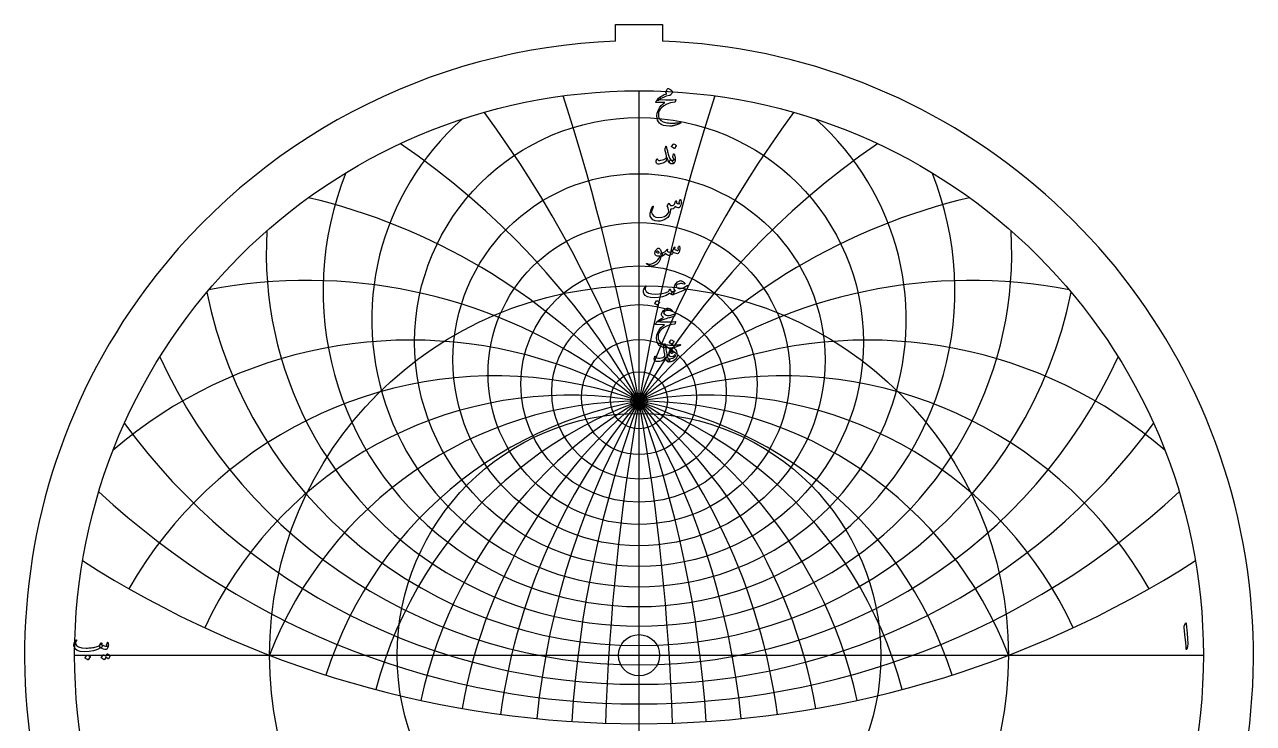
# Model space of a CAD drawing. Header units: millimetres. Extents: x -71 to 71, y -71 to 73.
# Drawn here: x -70.8 to 70.8, y -7.9 to 72.6 of the extents above; entities that cross this region are included whole.
import ezdxf

# ---------------------------------------------------------------- set-up
doc = ezdxf.new("R2010")
doc.units = ezdxf.units.MM
for name, color, linetype in [('CUT_INNER', 6, 'Continuous'), ('CUT_OUTER', 1, 'Continuous'), ('ENGRAVE', 7, 'Continuous'), ('ENGRAVE_FINE', 8, 'Continuous'), ('TEXT', 5, 'Continuous')]:
    doc.layers.add(name, color=color, linetype=linetype)

msp = doc.modelspace()

# ---------------------------------------------------------------- linework, layer by layer
at = {"layer": 'CUT_INNER'}
msp.add_circle((0, 0), 2.375, dxfattribs=at)
at = {"layer": 'CUT_OUTER'}
for points in [[(-2.7125, 72.6225), (2.7125, 72.6225), (2.7125, 70.7102)], [(-2.7125, 70.7102), (-2.7125, 72.6225)]]:
    msp.add_lwpolyline(points, dxfattribs=at)
for centre, radius, start, end in [((-0.0002, -0.0002), 70.7624, 143.437284, 87.803), ((-0.0008, 0.001), 70.7612, 92.196179, 143.437734)]:
    msp.add_arc(centre, radius, start, end, dxfattribs=at)
at = {"layer": 'ENGRAVE'}
for points in [[(0, -65), (0, 65)], [(-65, 0), (65, 0)]]:
    msp.add_lwpolyline(points, dxfattribs=at)
for centre, radius in [((0, 0), 65), ((0, 36.0616), 25.8466), ((0, 34.0267), 21.4233), ((0, 32.4424), 17.3753), ((0, 31.2303), 13.6062), ((0, 0), 42.5483), ((0, 30.3357), 10.0412), ((0, 29.7208), 6.6189), ((0, 29.3611), 3.2874), ((0, 29.2426), 0.93), ((0, 0), 27.8517)]:
    msp.add_circle(centre, radius, dxfattribs=at)
for centre, radius, start, end in [((0, 38.6592), 30.7733, 131.44749, 48.55251), ((0, 41.9829), 36.3813, 158.111417, 21.888583), ((0, 46.2765), 42.9279, 176.527025, 3.472975), ((0, 51.9174), 50.8033, 191.49664, 348.50336), ((0, 59.5193), 60.6334, 204.507158, 335.492842), ((0, -16.3328), 45.5754, 21, 159), ((0, -16.3328), 45.5754, 21, 159), ((0, 70.146), 73.4947, 216.250717, 323.749283), ((0, 85.8124), 91.414, 227.113368, 312.886632), ((0, 110.8421), 118.728, 237.334847, 302.665153)]:
    msp.add_arc(centre, radius, start, end, dxfattribs=at)
at = {"layer": 'ENGRAVE_FINE'}
for centre, radius, start, end in [((-258.471, -16.3328), 262.4583, 1.857947, 17.916987), ((-258.471, -16.3328), 262.4583, 1.857947, 17.916987), ((258.471, -16.3328), 262.4583, 162.083013, 178.142053), ((258.471, -16.3328), 262.4583, 162.083013, 178.142053), ((-125.2174, -16.3328), 133.2536, 3.743551, 36.279337), ((-125.2174, -16.3328), 133.2536, 3.743551, 36.279337), ((125.2174, -16.3328), 133.2536, 143.720663, 176.256449), ((125.2174, -16.3328), 133.2536, 143.720663, 176.256449), ((-78.9389, -16.3328), 91.1508, 5.686111, 55.63063), ((-78.9389, -16.3328), 91.1508, 5.686111, 55.63063), ((78.9389, -16.3328), 91.1508, 124.36937, 174.313889), ((78.9389, -16.3328), 91.1508, 124.36937, 174.313889), ((-54.3147, -16.3328), 70.9028, 7.718412, 76.755815), ((-54.3147, -16.3328), 70.9028, 7.718412, 76.755815), ((54.3147, -16.3328), 70.9028, 103.244185, 172.281588), ((54.3147, -16.3328), 70.9028, 103.244185, 172.281588), ((-38.2423, -16.3328), 59.4945, 9.87903, 100.948203), ((-38.2423, -16.3328), 59.4945, 9.87903, 100.948203), ((38.2423, -16.3328), 59.4945, 79.051797, 170.12097), ((38.2423, -16.3328), 59.4945, 79.051797, 170.12097), ((-26.313, -16.3328), 52.626, 12.215451, 130.587427), ((-26.313, -16.3328), 52.626, 12.215451, 130.587427), ((26.313, -16.3328), 52.626, 49.412573, 167.784549), ((26.313, -16.3328), 52.626, 49.412573, 167.784549), ((-16.5881, -16.3328), 48.5003, 14.788559, 150.348571), ((-16.5881, -16.3328), 48.5003, 14.788559, 150.348571), ((16.5881, -16.3328), 48.5003, 29.651429, 165.211441), ((16.5881, -16.3328), 48.5003, 29.651429, 165.211441), ((-8.0362, -16.3328), 46.2785, 17.679419, 155.089162), ((-8.0362, -16.3328), 46.2785, 17.679419, 155.089162), ((8.0362, -16.3328), 46.2785, 24.910838, 162.320581), ((8.0362, -16.3328), 46.2785, 24.910838, 162.320581)]:
    msp.add_arc(centre, radius, start, end, dxfattribs=at)
at = {"layer": 'TEXT'}
for points in [[(3.4815, 64.4561), (3.1211, 64.362), (2.8029, 64.2405), (2.5271, 64.0918), (2.2935, 63.9157), (2.2577, 63.8886), (2.2244, 63.8734), (2.1937, 63.87), (2.1656, 63.8786), (2.1329, 63.9175), (2.1378, 63.9724), (2.1803, 64.0433), (2.2605, 64.1302), (2.45, 64.2874), (2.6678, 64.4292), (2.9141, 64.5556), (3.1886, 64.6664), (3.1102, 64.7819), (3.0956, 64.8108), (3.0886, 64.8397), (3.0894, 64.8686), (3.0979, 64.8974), (3.1533, 65.0075), (3.2041, 65.0985), (3.2502, 65.1705), (3.2917, 65.2233), (3.3183, 65.2483), (3.3443, 65.2615), (3.3699, 65.2627), (3.3949, 65.2522), (3.54, 65.1702), (3.662, 65.0934), (3.7607, 65.0217), (3.8362, 64.9552), (3.8509, 64.9338), (3.8579, 64.9067), (3.8571, 64.874), (3.8486, 64.8356), (3.8221, 64.7755), (3.7795, 64.7025), (3.721, 64.6167), (3.6465, 64.5179), (3.6269, 64.5032), (3.5929, 64.488), (3.5444, 64.4723), (3.4815, 64.4561)], [(2.508, 63.9776), (3.0373, 63.959), (3.4949, 63.9569), (3.8809, 63.9714), (4.1951, 64.0023), (4.2048, 64.0035), (4.2132, 64.0028), (4.2203, 64.0004), (4.2261, 63.9961), (4.2303, 63.9903), (4.2328, 63.9832), (4.2334, 63.9748), (4.2322, 63.9652), (4.2241, 63.9275), (4.2163, 63.893), (4.2087, 63.8615), (4.2013, 63.8332), (4.1942, 63.8079), (4.1874, 63.7857), (4.1808, 63.7667), (4.1745, 63.7507), (4.1611, 63.7252), (4.1456, 63.7063), (4.1281, 63.6942), (4.1085, 63.6888), (3.6321, 63.6024), (3.2175, 63.4671), (2.8648, 63.2827), (2.574, 63.0494), (2.427, 62.8816), (2.3203, 62.704), (2.2538, 62.5165), (2.2275, 62.3193), (2.2528, 62.0097), (2.3533, 61.7573), (2.5291, 61.5621), (2.7802, 61.4242), (2.9104, 61.3824), (3.0535, 61.3479), (3.2095, 61.3205), (3.3784, 61.3004), (3.5599, 61.2873), (3.7538, 61.2808), (3.96, 61.2811), (4.1786, 61.2881), (4.2564, 61.2924), (4.3328, 61.2973), (4.4079, 61.3027), (4.4818, 61.3087), (4.5539, 61.3151), (4.6236, 61.3221), (4.691, 61.3296), (4.7561, 61.3376), (4.776, 61.3386), (4.7902, 61.3334), (4.7987, 61.3221), (4.8015, 61.3046), (4.8, 61.2842), (4.7953, 61.2685), (4.7876, 61.2574), (4.7767, 61.2509), (4.6602, 61.2017), (4.5499, 61.1571), (4.4457, 61.1171), (4.3477, 61.0818), (4.2562, 61.0509), (4.1714, 61.0241), (4.0933, 61.0014), (4.0219, 60.9828), (3.9547, 60.9691), (3.8894, 60.957), (3.8258, 60.9465), (3.7641, 60.9374), (3.7039, 60.9305), (3.645, 60.9261), (3.5873, 60.9243), (3.531, 60.9251), (3.1463, 60.955), (2.8256, 61.0199), (2.5688, 61.12), (2.376, 61.2551), (2.2345, 61.4239), (2.1357, 61.6211), (2.0798, 61.8467), (2.0666, 62.1007), (2.1071, 62.4157), (2.2038, 62.7215), (2.3567, 63.018), (2.5657, 63.3052), (2.6475, 63.3921), (2.74, 63.4753), (2.8434, 63.555), (2.9576, 63.6311), (1.9594, 63.6393), (1.9354, 63.6496), (1.9253, 63.6682), (1.9292, 63.695), (1.947, 63.7301), (1.9805, 63.7811), (2.0109, 63.827), (2.0383, 63.8677), (2.0625, 63.9033), (2.0836, 63.9335), (2.1017, 63.958), (2.1166, 63.9768), (2.1285, 63.9899), (2.1553, 63.9922), (2.2275, 63.991), (2.3451, 63.9861), (2.508, 63.9776)], [(3.1618, 58.5135), (3.1855, 58.4054), (3.2113, 58.2954), (3.2392, 58.1837), (3.2691, 58.0701), (3.301, 57.9542), (3.3351, 57.8355), (3.3712, 57.7139), (3.4093, 57.5895), (3.4864, 57.3658), (3.5568, 57.1977), (3.6205, 57.0853), (3.6774, 57.0285), (3.7272, 56.9948), (3.7775, 56.9471), (3.8283, 56.8855), (3.8796, 56.8099), (3.928, 56.7163), (3.9414, 56.6459), (3.9198, 56.5988), (3.8631, 56.5748), (3.6798, 56.5934), (3.5176, 56.715), (3.3766, 56.9399), (3.2567, 57.2678), (3.2541, 57.2732), (3.2505, 57.2771), (3.2459, 57.2794), (3.2402, 57.2802), (3.2361, 57.2794), (3.2319, 57.2771), (3.2278, 57.2732), (3.2237, 57.2678), (3.2121, 57.2147), (3.1979, 57.1585), (3.1811, 57.0992), (3.1618, 57.0368), (3.1407, 56.9778), (3.1185, 56.9285), (3.0953, 56.8891), (3.0711, 56.8594), (2.9839, 56.7834), (2.8751, 56.7161), (2.7447, 56.6575), (2.5926, 56.6078), (2.4379, 56.5709), (2.3038, 56.5552), (2.1904, 56.5606), (2.0976, 56.5872), (2.0182, 56.6537), (1.9821, 56.7707), (1.9893, 56.9383), (2.0398, 57.1564), (2.0447, 57.1636), (2.0512, 57.1688), (2.0591, 57.1719), (2.0687, 57.1729), (2.08, 57.1716), (2.0893, 57.1678), (2.0965, 57.1613), (2.1017, 57.1523), (2.1213, 57.1067), (2.1429, 57.0688), (2.1667, 57.0386), (2.1924, 57.0162), (2.2729, 56.9863), (2.3822, 56.979), (2.5204, 56.9945), (2.6874, 57.0327), (2.8656, 57.0899), (3.004, 57.1544), (3.1028, 57.226), (3.1618, 57.3049), (3.1716, 57.3848), (3.1556, 57.5215), (3.1139, 57.7148), (3.0463, 57.9649), (3.0138, 58.0967), (2.9947, 58.2031), (2.9891, 58.2843), (2.9968, 58.3403), (3.0752, 58.563), (3.0837, 58.5865), (3.0927, 58.6033), (3.1023, 58.6133), (3.1123, 58.6167), (3.1247, 58.6102), (3.1371, 58.5909), (3.1494, 58.5587), (3.1618, 58.5135)], [(3.9579, 58.8683), (3.9631, 58.8734), (3.9703, 58.8765), (3.9796, 58.8776), (3.9909, 58.8765), (4.0711, 58.8441), (4.1467, 58.8044), (4.2176, 58.7574), (4.2838, 58.7033), (4.2903, 58.695), (4.2931, 58.6868), (4.2923, 58.6785), (4.2879, 58.6703), (4.0941, 58.3568), (4.0868, 58.3493), (4.0776, 58.3475), (4.0662, 58.3514), (4.0528, 58.3609), (4.0412, 58.3692), (4.0229, 58.3815), (3.9979, 58.398), (3.9662, 58.4187), (3.9273, 58.4434), (3.8806, 58.4723), (3.8262, 58.5053), (3.7641, 58.5424), (3.7558, 58.5486), (3.7517, 58.5548), (3.7517, 58.561), (3.7558, 58.5672)], [(3.9951, 57.1812), (3.9708, 57.2216), (3.9476, 57.2564), (3.9255, 57.2856), (3.9043, 57.309), (3.8891, 57.3291), (3.8806, 57.3524), (3.8788, 57.3786), (3.8837, 57.408), (3.9703, 57.7215), (3.9824, 57.7489), (3.9982, 57.7566), (4.0175, 57.7447), (4.0404, 57.7133), (4.075, 57.6465), (4.1044, 57.5658), (4.1286, 57.4712), (4.1477, 57.3627), (4.1588, 57.2585), (4.1632, 57.1564), (4.1608, 57.0564), (4.1518, 56.9584), (4.1371, 56.8731), (4.1178, 56.7986), (4.0938, 56.7349), (4.0652, 56.682), (4.0299, 56.6429), (3.9817, 56.6119), (3.9206, 56.5892), (3.8466, 56.5748), (3.7708, 56.572), (3.7001, 56.5841), (3.6346, 56.6111), (3.5743, 56.6532), (3.5276, 56.7065), (3.5032, 56.7676), (3.5008, 56.8365), (3.5207, 56.913), (3.5524, 56.9757), (3.5898, 57.0151), (3.6328, 57.0314), (3.6816, 57.0244), (3.794, 56.9973), (3.8919, 56.9945), (3.9755, 57.0159), (4.0446, 57.0615), (4.0461, 57.0737), (4.0384, 57.0976), (4.0214, 57.1335), (3.9951, 57.1812)], [(4.7066, 52.4233), (4.7138, 52.4413), (4.7231, 52.4542), (4.7345, 52.462), (4.7479, 52.4645), (4.7651, 52.4625), (4.7798, 52.4563), (4.792, 52.446), (4.8015, 52.4315), (4.825, 52.38), (4.8417, 52.316), (4.8518, 52.2397), (4.8551, 52.151), (4.8461, 52.0062), (4.819, 51.8685), (4.7739, 51.738), (4.7107, 51.6148), (4.6891, 51.5851), (4.6654, 51.5622), (4.6396, 51.546), (4.6117, 51.5364), (4.5109, 51.53), (4.4024, 51.5478), (4.2861, 51.5898), (4.1621, 51.656), (4.0577, 51.513), (3.9342, 51.4178), (3.7916, 51.3706), (3.63, 51.3714), (3.6247, 51.2844), (3.6171, 51.2008), (3.6072, 51.1204), (3.5949, 51.0435), (3.5804, 50.9694), (3.5635, 50.8976), (3.5443, 50.8281), (3.5227, 50.7609), (3.4727, 50.6398), (3.4052, 50.5279), (3.3201, 50.4253), (3.2175, 50.3319), (2.9775, 50.1721), (2.7235, 50.0597), (2.4557, 49.9947), (2.1739, 49.9772), (1.8565, 50.0202), (1.6057, 50.1329), (1.4213, 50.3152), (1.3035, 50.567), (1.2875, 50.6578), (1.2849, 50.765), (1.2958, 50.8888), (1.32, 51.029), (1.3589, 51.1827), (1.4138, 51.3425), (1.4847, 51.5086), (1.5716, 51.6808), (1.5786, 51.6916), (1.5871, 51.6994), (1.5971, 51.704), (1.6087, 51.7055), (1.6204, 51.7045), (1.6304, 51.7014), (1.6389, 51.6963), (1.6459, 51.689), (1.6505, 51.6785), (1.6521, 51.6674), (1.6505, 51.6558), (1.6459, 51.6437), (1.5355, 51.4145), (1.4644, 51.226), (1.4324, 51.0783), (1.4396, 50.9713), (1.5438, 50.7354), (1.7077, 50.564), (1.9315, 50.457), (2.2151, 50.4144), (2.6116, 50.4397), (2.9473, 50.5402), (3.2221, 50.7161), (3.4361, 50.9672), (3.4354, 51.1327), (3.4083, 51.3075), (3.3549, 51.4916), (3.2752, 51.6849), (3.2652, 51.7045), (3.2598, 51.722), (3.259, 51.7375), (3.2629, 51.7509), (3.285, 51.7969), (3.3062, 51.8401), (3.3263, 51.8805), (3.3454, 51.918), (3.3634, 51.9521), (3.3804, 51.9824), (3.3964, 52.0089), (3.4114, 52.0314), (3.4199, 52.041), (3.4289, 52.0448), (3.4384, 52.043), (3.4485, 52.0355), (3.4537, 52.0299), (3.4609, 52.0211), (3.4702, 52.0093), (3.4815, 51.9943), (3.4944, 51.9763), (3.5083, 51.9551), (3.5233, 51.9309), (3.5393, 51.9035), (3.5717, 51.851), (3.5991, 51.8128), (3.6212, 51.7891), (3.6382, 51.7798), (3.7455, 51.7708), (3.8527, 51.7891), (3.96, 51.8347), (4.0672, 51.9077), (4.1062, 51.9561), (4.1446, 52.0355), (4.1825, 52.1459), (4.2199, 52.2872), (4.2235, 52.3006), (4.2302, 52.3119), (4.24, 52.3212), (4.2529, 52.3284), (4.265, 52.3331), (4.2766, 52.3346), (4.2877, 52.3331), (4.2982, 52.3284), (4.314, 52.3026), (4.3199, 52.2542), (4.316, 52.183), (4.3024, 52.0892), (4.3856, 52.0381), (4.4746, 52.0046), (4.5692, 51.9886), (4.6695, 51.9902), (4.6682, 52.0203), (4.6643, 52.0448), (4.6579, 52.0636), (4.6489, 52.0768), (4.6386, 52.0892), (4.6324, 52.1015), (4.6303, 52.1139), (4.6324, 52.1263)], [(2.5266, 45.8994), (2.4299, 45.5599), (2.2677, 45.2755), (2.0401, 45.0463), (1.7469, 44.8723), (1.7059, 44.8547), (1.6655, 44.8388), (1.6255, 44.8247), (1.5861, 44.8125), (1.5474, 44.8023), (1.5097, 44.7945), (1.4731, 44.7889), (1.4376, 44.7857), (1.3489, 44.7983), (1.2313, 44.8445), (1.0849, 44.9241), (0.9096, 45.0373), (0.8907, 45.0536), (0.8797, 45.0693), (0.8763, 45.0845), (0.8807, 45.0992), (0.8905, 45.1105), (0.9034, 45.1157), (0.9194, 45.1147), (0.9384, 45.1074), (1.1207, 45.0484), (1.3252, 45.0487), (1.5518, 45.1082), (1.8006, 45.2271), (2.0037, 45.365), (2.1718, 45.5272), (2.3048, 45.7136), (2.4028, 45.9242), (2.402, 45.9317), (2.3997, 45.9376), (2.3959, 45.942), (2.3904, 45.9448), (2.2484, 45.9531), (2.1275, 45.9696), (2.0277, 45.9943), (1.9491, 46.0273), (1.8882, 46.0784), (1.8501, 46.149), (1.8346, 46.2392), (1.8418, 46.3491), (1.8441, 46.3636), (1.847, 46.3785), (1.8503, 46.3935), (1.8542, 46.4089), (1.8586, 46.4247), (1.8635, 46.4414), (1.8689, 46.4588), (1.8748, 46.4769), (1.9233, 46.5948), (1.9821, 46.6925), (2.0512, 46.7701), (2.1306, 46.8276), (2.2118, 46.859), (2.2863, 46.8585), (2.3541, 46.826), (2.4152, 46.7616), (2.4686, 46.6718), (2.509, 46.5677), (2.5366, 46.4491), (2.5513, 46.3161), (2.5594, 46.3162), (2.5673, 46.3166), (2.5749, 46.3172), (2.5823, 46.3181), (2.5896, 46.319), (2.5972, 46.3197), (2.6051, 46.3201), (2.6132, 46.3202), (2.641, 46.3143), (2.6627, 46.2965), (2.6782, 46.2668), (2.6874, 46.2253), (2.6913, 46.1797), (2.6905, 46.1335), (2.6851, 46.0869), (2.6751, 46.0397), (2.6619, 45.9982), (2.6472, 45.9685), (2.631, 45.9507), (2.6132, 45.9448), (2.5348, 45.9448), (2.5343, 45.9373), (2.5328, 45.9273), (2.5302, 45.9147), (2.5266, 45.8994)], [(4.6097, 47.1204), (4.6187, 47.1266), (4.6293, 47.1246), (4.6414, 47.1143), (4.6551, 47.0957), (4.6698, 47.0642), (4.6808, 47.0194), (4.6883, 46.9611), (4.6922, 46.8894), (4.6935, 46.808), (4.6891, 46.7286), (4.679, 46.6512), (4.6633, 46.5759), (4.6174, 46.4295), (4.5664, 46.3243), (4.5102, 46.2604), (4.4488, 46.2377), (4.3037, 46.2462), (4.1693, 46.2841), (4.0459, 46.3514), (3.9332, 46.4481), (3.8558, 46.2957), (3.7641, 46.1768), (3.6578, 46.0915), (3.5372, 46.0397), (3.4106, 46.0283), (3.2825, 46.0603), (3.1528, 46.1356), (3.0216, 46.2542), (2.9153, 46.1188), (2.8112, 46.0222), (2.7091, 45.9642), (2.6091, 45.9448), (2.589, 45.9562), (2.5699, 45.9902), (2.5518, 46.0469), (2.5348, 46.1263), (2.5286, 46.2047), (2.5389, 46.2624), (2.5657, 46.2996), (2.6091, 46.3161), (2.7993, 46.3591), (2.9659, 46.4429), (3.1087, 46.5674), (3.2278, 46.7327), (3.2343, 46.7417), (3.2412, 46.7482), (3.2487, 46.752), (3.2567, 46.7533), (3.2665, 46.7523), (3.2752, 46.7492), (3.283, 46.744), (3.2897, 46.7368), (3.2936, 46.7146), (3.2845, 46.677), (3.2626, 46.6239), (3.2278, 46.5553), (3.2734, 46.5025), (3.3443, 46.4635), (3.4405, 46.4385), (3.5619, 46.4274), (3.7133, 46.4592), (3.8455, 46.5625), (3.9587, 46.7376), (4.0528, 46.9843), (4.0575, 46.9969), (4.0631, 47.006), (4.0698, 47.0114), (4.0776, 47.0132), (4.0892, 47.0122), (4.0992, 47.0091), (4.1077, 47.0039), (4.1147, 46.9967), (4.1198, 46.9864), (4.1229, 46.9761), (4.124, 46.9658), (4.1229, 46.9554), (4.0817, 46.7822), (4.1299, 46.7394), (4.1879, 46.7018), (4.2557, 46.6693), (4.3333, 46.6419), (4.4089, 46.6242), (4.4663, 46.6203), (4.5058, 46.6303), (4.5272, 46.6543), (4.5341, 46.6909), (4.5303, 46.743), (4.5156, 46.8105), (4.4901, 46.8936), (4.4944, 46.917), (4.5158, 46.9627), (4.5543, 47.0305), (4.6097, 47.1204)], [(2.3286, 46.3614), (2.2853, 46.437), (2.2378, 46.4903), (2.1862, 46.5215), (2.1306, 46.5306), (2.0973, 46.5218), (2.0677, 46.5079), (2.0416, 46.4888), (2.0192, 46.4646), (2.012, 46.4517), (2.0109, 46.4378), (2.0161, 46.4228), (2.0274, 46.4068), (2.07, 46.3694), (2.1316, 46.3439), (2.2123, 46.3302), (2.3121, 46.3284), (2.3224, 46.3305), (2.3286, 46.3367), (2.3306, 46.347), (2.3286, 46.3614)], [(0.759, 42.5328), (0.7737, 42.5488), (0.7889, 42.5555), (0.8046, 42.5529), (0.8209, 42.5411), (0.8332, 42.5256), (0.8374, 42.5081), (0.8332, 42.4885), (0.8209, 42.4668), (0.758, 42.3694), (0.7177, 42.2792), (0.7002, 42.1961), (0.7054, 42.1203), (0.8345, 41.8713), (1.0859, 41.6975), (1.4595, 41.599), (1.9552, 41.5758), (2.3231, 41.6029), (2.6761, 41.6594), (3.0141, 41.7452), (3.3371, 41.8605), (3.3941, 41.8942), (3.4413, 41.9461), (3.4787, 42.0159), (3.5063, 42.1038), (3.5155, 42.1288), (3.531, 42.1461), (3.5527, 42.1557), (3.5805, 42.1575), (3.6004, 42.149), (3.6145, 42.1317), (3.623, 42.1056), (3.6259, 42.0708), (3.6452, 41.9847), (3.6991, 41.9203), (3.7875, 41.8775), (3.9105, 41.8563), (3.9548, 41.8465), (3.9848, 41.8213), (4.0002, 41.7805), (4.0012, 41.7243), (3.9863, 41.6197), (3.9662, 41.5449), (3.9409, 41.5), (3.9105, 41.4851), (3.82, 41.4969), (3.7342, 41.5325), (3.6529, 41.5918), (3.5764, 41.6748), (3.5699, 41.6782), (3.5588, 41.6759), (3.5431, 41.6679), (3.5227, 41.6542), (3.1381, 41.4377), (2.7184, 41.283), (2.2636, 41.1902), (1.7737, 41.1592), (1.321, 41.1902), (0.9694, 41.283), (0.7188, 41.4377), (0.5692, 41.6542), (0.5352, 41.7751), (0.5239, 41.8986), (0.5352, 42.0247), (0.5692, 42.1533), (0.6151, 42.273), (0.6621, 42.3761), (0.71, 42.4627), (0.759, 42.5328)], [(5.6141, 42.5205), (5.5316, 42.1905), (5.5223, 42.1745), (5.5069, 42.1595), (5.4852, 42.1456), (5.4574, 42.1327), (5.3956, 42.1109), (5.33, 42.0868), (5.2605, 42.0604), (5.1872, 42.0317), (5.11, 42.0008), (5.0289, 41.9682), (4.9439, 41.9338), (4.8551, 41.8976), (3.9064, 41.4851), (3.8631, 41.4946), (3.828, 41.5232), (3.8012, 41.5709), (3.7826, 41.6377), (3.7795, 41.7086), (3.7991, 41.7687), (3.8414, 41.8179), (3.9064, 41.8563), (3.9145, 41.8601), (3.9306, 41.8672), (3.9547, 41.8776), (3.9868, 41.8914), (4.0266, 41.9083), (4.074, 41.928), (4.1287, 41.9506), (4.191, 41.976), (4.1108, 42.0582), (4.06, 42.1482), (4.0386, 42.2459), (4.0466, 42.3513), (4.126, 42.6022), (4.2611, 42.8144), (4.4519, 42.9879), (4.6984, 43.1227), (4.7523, 43.1353), (4.8149, 43.132), (4.8863, 43.1127), (4.9665, 43.0773), (5.0498, 43.0291), (5.1263, 42.9752), (5.1962, 42.9157), (5.2594, 42.8505), (5.2772, 42.8265), (5.2852, 42.8041), (5.2834, 42.7832), (5.2718, 42.7638), (5.2542, 42.7489), (5.2346, 42.7412), (5.213, 42.7406), (5.1892, 42.7473), (5.0658, 42.7863), (4.9345, 42.8041), (4.7956, 42.8007), (4.6489, 42.7762), (4.5161, 42.7365), (4.4107, 42.6834), (4.3325, 42.6169), (4.2818, 42.537), (4.2766, 42.5014), (4.29, 42.4607), (4.322, 42.4148), (4.3725, 42.3637), (4.4302, 42.3173), (4.488, 42.2812), (4.5457, 42.2554), (4.6035, 42.24), (4.7765, 42.2356), (4.9613, 42.2719), (5.1581, 42.349), (5.3666, 42.4668), (5.3891, 42.481), (5.411, 42.4947), (5.4324, 42.5078), (5.4533, 42.5205), (5.4734, 42.5323), (5.4924, 42.5432), (5.5105, 42.5529), (5.5275, 42.5617), (5.5747, 42.5839), (5.6048, 42.5844), (5.618, 42.5633), (5.6141, 42.5205)], [(2.0089, 40.821), (2.014, 40.8261), (2.0212, 40.8292), (2.0305, 40.8302), (2.0419, 40.8292), (2.1221, 40.7967), (2.1976, 40.757), (2.2685, 40.7101), (2.3348, 40.656), (2.3412, 40.6477), (2.344, 40.6395), (2.3433, 40.6312), (2.3389, 40.623), (2.145, 40.3095), (2.1378, 40.302), (2.1285, 40.3002), (2.1172, 40.3041), (2.1037, 40.3136), (2.0921, 40.3218), (2.0738, 40.3342), (2.0488, 40.3507), (2.0171, 40.3713), (1.9782, 40.3961), (1.9315, 40.425), (1.8771, 40.458), (1.815, 40.4951), (1.8067, 40.5013), (1.8026, 40.5075), (1.8026, 40.5137), (1.8067, 40.5198)], [(4.1848, 39.3124), (4.1882, 39.2833), (4.1693, 39.2289), (4.1284, 39.1492), (4.0652, 39.0443), (4.0518, 39.0273), (4.0363, 39.0134), (4.0188, 39.0026), (3.9992, 38.9948), (3.7352, 38.9221), (3.5001, 38.8566), (3.2938, 38.7984), (3.1164, 38.7473), (2.9679, 38.7037), (2.8483, 38.6679), (2.7576, 38.6398), (2.6957, 38.6194), (2.1966, 38.3967), (2.1615, 38.3941), (2.1347, 38.3988), (2.1161, 38.4106), (2.1058, 38.4297), (2.1056, 38.4367), (2.1089, 38.4452), (2.1159, 38.4552), (2.1264, 38.4668), (2.228, 38.5622), (2.3801, 38.6628), (2.5828, 38.7685), (2.8359, 38.8793), (2.7671, 38.9381), (2.7091, 38.9948), (2.6619, 39.0495), (2.6256, 39.1021), (2.6031, 39.1596), (2.5977, 39.2289), (2.6093, 39.3101), (2.6379, 39.4032), (2.6843, 39.5001), (2.7493, 39.5971), (2.8328, 39.694), (2.9349, 39.7909), (3.0461, 39.8747), (3.1525, 39.9322), (3.2544, 39.9634), (3.3516, 39.9683), (3.4833, 39.9418), (3.6022, 39.8868), (3.7081, 39.8036), (3.8012, 39.6919), (3.8094, 39.678), (3.8136, 39.6651), (3.8136, 39.6533), (3.8094, 39.6424), (3.8004, 39.6324), (3.7898, 39.627), (3.7777, 39.6262), (3.7641, 39.6301), (3.7033, 39.6494), (3.645, 39.6662), (3.5889, 39.6803), (3.5351, 39.6919), (3.4839, 39.7007), (3.4356, 39.7064), (3.3901, 39.709), (3.3474, 39.7084), (3.1698, 39.6876), (3.0205, 39.6373), (2.8996, 39.5576), (2.8071, 39.4486), (2.9055, 39.3189), (3.0154, 39.2227), (3.1365, 39.1601), (3.2691, 39.1309), (3.4663, 39.1289), (3.6785, 39.1598), (3.9056, 39.2238), (4.1477, 39.3207), (4.1577, 39.3233), (4.1673, 39.3228), (4.1763, 39.3191), (4.1848, 39.3124)], [(2.4729, 38.4091), (3.0022, 38.3905), (3.4598, 38.3884), (3.8458, 38.4029), (4.1601, 38.4338), (4.1697, 38.435), (4.1781, 38.4343), (4.1852, 38.4319), (4.191, 38.4276), (4.1953, 38.4218), (4.1977, 38.4147), (4.1983, 38.4064), (4.1972, 38.3967), (4.1891, 38.3591), (4.1812, 38.3245), (4.1736, 38.2931), (4.1662, 38.2647), (4.1592, 38.2394), (4.1523, 38.2173), (4.1458, 38.1982), (4.1394, 38.1822), (4.126, 38.1567), (4.1106, 38.1378), (4.093, 38.1257), (4.0734, 38.1203), (3.597, 38.0339), (3.1824, 37.8986), (2.8297, 37.7143), (2.5389, 37.4809), (2.392, 37.3131), (2.2852, 37.1355), (2.2187, 36.948), (2.1924, 36.7508), (2.2177, 36.4412), (2.3182, 36.1888), (2.4941, 35.9936), (2.7452, 35.8557), (2.8754, 35.8139), (3.0185, 35.7794), (3.1744, 35.7521), (3.3433, 35.7319), (3.5248, 35.7188), (3.7187, 35.7123), (3.9249, 35.7126), (4.1436, 35.7196), (4.2213, 35.7239), (4.2977, 35.7288), (4.3729, 35.7343), (4.4467, 35.7402), (4.5188, 35.7466), (4.5885, 35.7536), (4.656, 35.7611), (4.7211, 35.7691), (4.7409, 35.7701), (4.7551, 35.7649), (4.7636, 35.7536), (4.7664, 35.7361), (4.7649, 35.7157), (4.7603, 35.7), (4.7525, 35.6889), (4.7417, 35.6824), (4.6252, 35.6332), (4.5148, 35.5886), (4.4107, 35.5486), (4.3127, 35.5133), (4.2212, 35.4824), (4.1363, 35.4556), (4.0582, 35.4329), (3.9868, 35.4143), (3.9197, 35.4007), (3.8543, 35.3885), (3.7907, 35.378), (3.729, 35.3689), (3.6688, 35.362), (3.6099, 35.3576), (3.5523, 35.3558), (3.4959, 35.3566), (3.1113, 35.3865), (2.7906, 35.4514), (2.5338, 35.5515), (2.3409, 35.6866), (2.1994, 35.8554), (2.1007, 36.0527), (2.0447, 36.2782), (2.0316, 36.5322), (2.072, 36.8472), (2.1687, 37.153), (2.3216, 37.4495), (2.5307, 37.7367), (2.6124, 37.8236), (2.705, 37.9068), (2.8084, 37.9865), (2.9226, 38.0626), (1.9243, 38.0708), (1.9003, 38.0811), (1.8903, 38.0997), (1.8941, 38.1265), (1.9119, 38.1616), (1.9455, 38.2126), (1.9759, 38.2585), (2.0032, 38.2992), (2.0274, 38.3348), (2.0486, 38.365), (2.0666, 38.3895), (2.0816, 38.4083), (2.0934, 38.4214), (2.1202, 38.4238), (2.1924, 38.4225), (2.31, 38.4176), (2.4729, 38.4091)], [(3.432, 34.128), (3.4619, 34.1135), (3.4856, 34.0908), (3.5032, 34.0599), (3.5145, 34.0207), (3.522, 33.9722), (3.5238, 33.9258), (3.5199, 33.8815), (3.5104, 33.8392), (3.4962, 33.8031), (3.4784, 33.7773), (3.457, 33.7619), (3.432, 33.7567), (3.3085, 33.791), (3.2062, 33.8774), (3.1249, 34.0158), (3.0649, 34.2063), (3.0571, 34.2392), (3.0504, 34.2677), (3.0448, 34.2918), (3.0401, 34.3115), (3.0365, 34.3269), (3.0339, 34.3378), (3.0324, 34.3444), (3.0319, 34.3466), (3.0257, 34.3587), (3.0195, 34.3621), (3.0133, 34.3566), (3.0071, 34.3425), (2.937, 34.1842), (2.8586, 34.0599), (2.772, 33.9697), (2.6771, 33.9135), (2.5395, 33.8702), (2.3781, 33.8433), (2.193, 33.833), (1.9841, 33.8392), (1.8446, 33.8823), (1.7686, 33.9867), (1.756, 34.1525), (1.8067, 34.3796), (1.8184, 34.4069), (1.8325, 34.427), (1.8493, 34.4399), (1.8686, 34.4456), (1.8877, 34.4438), (1.9037, 34.4342), (1.9166, 34.417), (1.9264, 34.392), (1.9473, 34.3386), (1.9728, 34.2981), (2.0029, 34.2705), (2.0377, 34.2558), (2.2329, 34.2259), (2.4183, 34.2228), (2.5939, 34.2466), (2.7596, 34.2971), (2.8316, 34.3347), (2.8906, 34.3858), (2.9367, 34.4502), (2.97, 34.5281), (2.9679, 34.565), (2.9576, 34.6508), (2.9391, 34.7856), (2.9122, 34.9695), (2.8986, 35.0678), (2.8865, 35.1566), (2.8759, 35.2359), (2.8669, 35.3057), (2.8591, 35.3653), (2.8524, 35.4145), (2.8468, 35.453), (2.8421, 35.481), (2.8383, 35.5238), (2.839, 35.5614), (2.8444, 35.5939), (2.8545, 35.6212), (2.8705, 35.6551), (2.8854, 35.6867), (2.8994, 35.716), (2.9122, 35.7429), (2.9239, 35.7675), (2.9339, 35.7898), (2.9424, 35.8098), (2.9494, 35.8275), (2.9566, 35.8416), (2.9659, 35.8512), (2.9772, 35.8561), (2.9906, 35.8563), (3.0053, 35.8507), (3.0164, 35.8419), (3.0239, 35.83), (3.0278, 35.8151), (3.0529, 35.6041), (3.0788, 35.4041), (3.1055, 35.2153), (3.1329, 35.0375), (3.1609, 34.8709), (3.1891, 34.7153), (3.2176, 34.5708), (3.2464, 34.4373), (3.2812, 34.3128), (3.3237, 34.2197), (3.374, 34.1581), (3.432, 34.128)], [(3.9064, 35.4438), (3.9347, 35.4397), (3.9662, 35.4273), (4.0007, 35.4067), (4.0384, 35.3778), (4.1995, 35.2061), (4.3117, 35.0128), (4.3748, 34.7978), (4.389, 34.5611), (4.3764, 34.4379), (4.3508, 34.328), (4.3124, 34.2316), (4.2611, 34.1486), (4.0948, 33.9771), (3.9012, 33.8547), (3.6803, 33.7812), (3.432, 33.7567), (3.407, 33.7626), (3.3856, 33.7804), (3.3678, 33.8101), (3.3536, 33.8516), (3.3483, 33.8745), (3.3449, 33.898), (3.3432, 33.922), (3.3433, 33.9465), (3.3447, 33.9707), (3.3469, 33.9939), (3.3499, 34.0161), (3.3536, 34.0372), (3.3647, 34.0738), (3.3815, 34.1012), (3.4039, 34.1192), (3.432, 34.128), (3.6738, 34.1605), (3.8837, 34.2208), (4.0616, 34.309), (4.2075, 34.425), (4.2005, 34.483), (4.192, 34.5291), (4.182, 34.5634), (4.1704, 34.5858), (4.1565, 34.6052), (4.1436, 34.6178), (4.1317, 34.6237), (4.1209, 34.623), (4.1134, 34.6204), (4.1075, 34.6168), (4.1031, 34.6121), (4.1002, 34.6065), (4.0605, 34.525), (4.0116, 34.4621), (3.9533, 34.4177), (3.8857, 34.392), (3.6896, 34.3768), (3.5547, 34.4301), (3.4812, 34.5521), (3.4691, 34.7426), (3.4856, 34.8519), (3.5186, 34.9653), (3.5681, 35.0829), (3.6341, 35.2046), (3.7037, 35.3093), (3.7723, 35.384), (3.8399, 35.4289), (3.9064, 35.4438)], [(3.6878, 36.3142), (3.6929, 36.3194), (3.7001, 36.3225), (3.7094, 36.3235), (3.7207, 36.3225), (3.8009, 36.29), (3.8765, 36.2503), (3.9474, 36.2034), (4.0136, 36.1492), (4.0201, 36.141), (4.0229, 36.1327), (4.0221, 36.1245), (4.0177, 36.1162), (3.8239, 35.8027), (3.8167, 35.7952), (3.8074, 35.7934), (3.796, 35.7973), (3.7826, 35.8068), (3.771, 35.8151), (3.7527, 35.8275), (3.7277, 35.844), (3.696, 35.8646), (3.6571, 35.8893), (3.6104, 35.9182), (3.556, 35.9512), (3.4939, 35.9883), (3.4856, 35.9945), (3.4815, 36.0007), (3.4815, 36.0069), (3.4856, 36.0131)], [(3.7702, 34.9983), (3.7293, 34.9867), (3.697, 34.9561), (3.6736, 34.9063), (3.6589, 34.8375), (3.6591, 34.8266), (3.6599, 34.8189), (3.6612, 34.8143), (3.663, 34.8127), (3.7045, 34.8027), (3.7465, 34.7972), (3.7891, 34.7965), (3.8321, 34.8003), (3.87, 34.8083), (3.9012, 34.8199), (3.9257, 34.8351), (3.9435, 34.854), (3.8971, 34.9202), (3.8528, 34.9664), (3.8105, 34.9924), (3.7702, 34.9983)], [(62.8973, 3.606), (62.9394, 3.6874), (62.9732, 3.716), (62.9988, 3.6918), (63.0161, 3.6148), (63.1173, 2.5368), (63.1775, 1.8752), (63.191, 1.3466), (63.1577, 0.9512), (63.0777, 0.6888), (63.0631, 0.6674), (63.0502, 0.6558), (63.0389, 0.6542), (63.0293, 0.6624), (63.0216, 0.6753), (63.0161, 0.6921), (63.0128, 0.7127), (63.0117, 0.7372), (63.0117, 0.9278), (63.0029, 1.1299), (62.9853, 1.3436), (62.9589, 1.5688), (62.9531, 1.6277), (62.9358, 1.7866), (62.9069, 2.0457), (62.8665, 2.4048), (62.7697, 3.2012), (62.7675, 3.2436), (62.7697, 3.2826), (62.7763, 3.3184), (62.7873, 3.3508)], [(-61.9073, 1.2388), (-61.903, 1.2366), (-61.899, 1.2344), (-61.8953, 1.2322), (-61.8919, 1.23), (-61.8884, 1.2275), (-61.8847, 1.2245), (-61.8807, 1.2209), (-61.8765, 1.2168), (-61.841, 1.175), (-61.827, 1.1156), (-61.8344, 1.0386), (-61.8633, 0.944), (-61.89, 0.8865), (-61.9172, 0.8505), (-61.945, 0.8359), (-61.9733, 0.8428), (-61.9876, 0.8497), (-61.9997, 0.8527), (-62.0096, 0.8519), (-62.0173, 0.8472), (-62.3781, 0.6498), (-62.8093, 0.5106), (-63.3109, 0.4298), (-63.8829, 0.4072), (-64.3454, 0.4468), (-64.6947, 0.5524), (-64.9306, 0.724), (-65.0533, 0.9616), (-65.0723, 1.0738), (-65.0764, 1.186), (-65.0657, 1.2982), (-65.0401, 1.4104), (-65.0052, 1.5097), (-64.962, 1.6007), (-64.9106, 1.6835), (-64.8509, 1.758), (-64.8396, 1.7674), (-64.8278, 1.7734), (-64.8154, 1.7762), (-64.8025, 1.7756), (-64.7904, 1.7704), (-64.7805, 1.7635), (-64.7728, 1.755), (-64.7673, 1.7448), (-64.7648, 1.7349), (-64.7662, 1.7228), (-64.7714, 1.7085), (-64.7805, 1.692), (-64.8443, 1.5985), (-64.8861, 1.5072), (-64.9059, 1.4181), (-64.9037, 1.3312), (-64.7992, 1.1134), (-64.5561, 0.9572), (-64.1744, 0.8626), (-63.6541, 0.8296), (-63.5112, 0.8318), (-63.3686, 0.8384), (-63.2263, 0.8494), (-63.0843, 0.8648), (-62.9433, 0.8846), (-62.8043, 0.9088), (-62.6672, 0.9374), (-62.5321, 0.9704), (-62.4009, 1.0078), (-62.2934, 1.0452), (-62.2095, 1.0826), (-62.1493, 1.12), (-62.126, 1.1398), (-62.1047, 1.164), (-62.0853, 1.1926), (-62.0679, 1.2256), (-62.0515, 1.2625), (-62.0354, 1.3026), (-62.0196, 1.3461), (-62.0041, 1.3928), (-61.998, 1.4071), (-61.9887, 1.4192), (-61.976, 1.4291), (-61.9601, 1.4368), (-61.943, 1.4409), (-61.9271, 1.4401), (-61.9122, 1.4343), (-61.8985, 1.4236), (-61.8875, 1.4088), (-61.8809, 1.3906), (-61.8787, 1.3692), (-61.8809, 1.3444)], [(-62.0393, 0.8868), (-62.0871, 0.9322), (-62.1119, 0.9891), (-62.1135, 1.0576), (-62.0921, 1.1376), (-62.0456, 1.2094), (-62.003, 1.2531), (-61.9642, 1.2688), (-61.9293, 1.2564), (-61.7643, 1.1472), (-61.5993, 1.0705), (-61.4343, 1.0262), (-61.2693, 1.0144), (-61.2635, 1.0155), (-61.2594, 1.0188), (-61.2569, 1.0243), (-61.2561, 1.032), (-61.2602, 1.0466), (-61.2726, 1.0683), (-61.2932, 1.0972), (-61.3221, 1.1332), (-61.3276, 1.1442), (-61.3309, 1.1552), (-61.332, 1.1662), (-61.3309, 1.1772), (-61.2253, 1.4808), (-61.2203, 1.4924), (-61.2143, 1.5006), (-61.2071, 1.5056), (-61.1989, 1.5072), (-61.1906, 1.5058), (-61.1835, 1.5017), (-61.1774, 1.4948), (-61.1725, 1.4852), (-61.1395, 1.3865), (-61.1197, 1.2883), (-61.1131, 1.1907), (-61.1197, 1.0936), (-61.1411, 0.9729), (-61.1703, 0.8747), (-61.2071, 0.7991), (-61.2517, 0.746), (-61.2855, 0.7169), (-61.3166, 0.6954), (-61.3449, 0.6817), (-61.3705, 0.6756), (-61.5179, 0.6723), (-61.6785, 0.7064), (-61.8523, 0.7779), (-62.0393, 0.8868)], [(-63.5749, 0.0156), (-63.5694, 0.0211), (-63.5617, 0.0244), (-63.5518, 0.0255), (-63.5397, 0.0244), (-63.4542, -0.0102), (-63.3736, -0.0526), (-63.298, -0.1026), (-63.2273, -0.1604), (-63.2204, -0.1692), (-63.2174, -0.178), (-63.2182, -0.1868), (-63.2229, -0.1956), (-63.4297, -0.53), (-63.4374, -0.538), (-63.4473, -0.5399), (-63.4594, -0.5358), (-63.4737, -0.5256), (-63.4861, -0.5168), (-63.5056, -0.5036), (-63.5323, -0.486), (-63.5661, -0.464), (-63.6076, -0.4376), (-63.6574, -0.4068), (-63.7154, -0.3716), (-63.7817, -0.332), (-63.7905, -0.3254), (-63.7949, -0.3188), (-63.7949, -0.3122), (-63.7905, -0.3056)], [(-61.2561, 0.1388), (-61.2506, 0.1443), (-61.2429, 0.1476), (-61.233, 0.1487), (-61.2209, 0.1476), (-61.1776, 0.1314), (-61.1356, 0.1135), (-61.0951, 0.094), (-61.0559, 0.0728), (-61.0178, 0.0497), (-60.9805, 0.0244), (-60.9441, -0.0031), (-60.9085, -0.0328), (-60.9016, -0.0419), (-60.8986, -0.0515), (-60.8994, -0.0617), (-60.9041, -0.0724), (-61.1153, -0.4068), (-61.1211, -0.4112), (-61.1296, -0.4112), (-61.1409, -0.4068), (-61.1549, -0.398), (-61.1645, -0.3899), (-61.1802, -0.3787), (-61.2019, -0.3646), (-61.2297, -0.3474), (-61.2638, -0.3269), (-61.3045, -0.3028), (-61.3518, -0.2752), (-61.4057, -0.244), (-61.5729, -0.5036), (-61.5806, -0.5116), (-61.5905, -0.5135), (-61.6026, -0.5094), (-61.6169, -0.4992), (-61.6293, -0.4904), (-61.6488, -0.4772), (-61.6755, -0.4596), (-61.7093, -0.4376), (-61.7508, -0.4112), (-61.8006, -0.3804), (-61.8586, -0.3452), (-61.9249, -0.3056), (-61.9318, -0.299), (-61.9348, -0.2924), (-61.934, -0.2858), (-61.9293, -0.2792), (-61.7137, 0.042), (-61.7082, 0.0475), (-61.7005, 0.0508), (-61.6906, 0.0519), (-61.6785, 0.0508), (-61.6416, 0.0389), (-61.6059, 0.025), (-61.5712, 0.0092), (-61.5377, -0.0086), (-61.5052, -0.028), (-61.4739, -0.0487), (-61.4436, -0.0709), (-61.4145, -0.0944)]]:
    msp.add_lwpolyline(points, close=True, dxfattribs=at)

doc.saveas('drawing.dxf')
